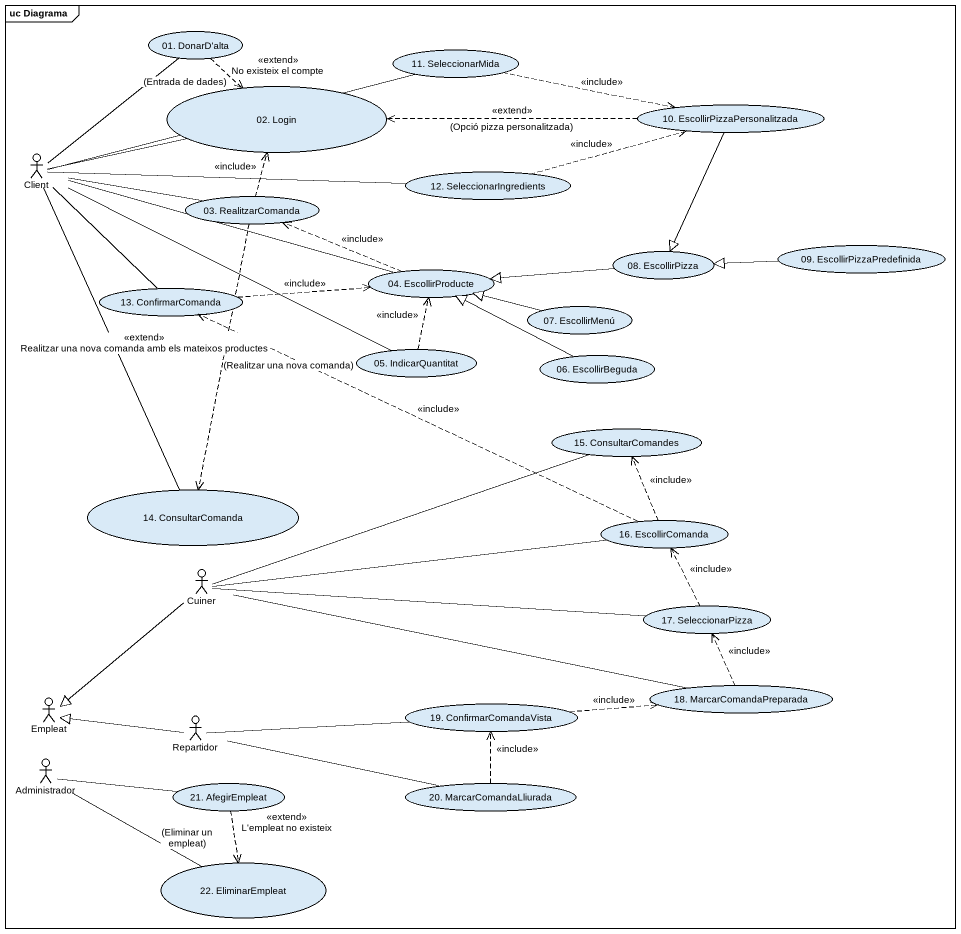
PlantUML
@startuml
mainframe uc Diagrama
usecase "01. DonarD'alta" as u01_DonarD_alta
usecase "11. SeleccionarMida" as u11_SeleccionarMida
usecase "02. Login" as u02_Login
usecase "10. EscollirPizzaPersonalitzada" as u10_EscollirPizzaPersonalitza
actor Client
usecase "03. RealitzarComanda" as u03_RealitzarComanda
usecase "12. SeleccionarIngredients" as u12_SeleccionarIngredients
usecase "04. EscollirProducte" as u04_EscollirProducte
usecase "08. EscollirPizza" as u08_EscollirPizza
usecase "09. EscollirPizzaPredefinida" as u09_EscollirPizzaPredefinida
usecase "13. ConfirmarComanda" as u13_ConfirmarComanda
usecase "07. EscollirMenú" as u07_EscollirMenú
usecase "05. IndicarQuantitat" as u05_IndicarQuantitat
usecase "06. EscollirBeguda" as u06_EscollirBeguda
usecase "15. ConsultarComandes" as u15_ConsultarComandes
usecase "14. ConsultarComanda" as u14_ConsultarComanda
usecase "16. EscollirComanda" as u16_EscollirComanda
actor Cuiner
usecase "17. SeleccionarPizza" as u17_SeleccionarPizza
actor Empleat
usecase "19. ConfirmarComandaVista" as u19_ConfirmarComandaVista
usecase "18. MarcarComandaPreparada" as u18_MarcarComandaPreparada
actor Repartidor
actor Administrador
usecase "21. AfegirEmpleat" as u21_AfegirEmpleat
usecase "20. MarcarComandaLliurada" as u20_MarcarComandaLliurada
usecase "22. EliminarEmpleat" as u22_EliminarEmpleat
u01_DonarD_alta ..> u02_Login : <<extend>> No existeix el compte\n(Entrada de dades)
u01_DonarD_alta -- Client
u11_SeleccionarMida .right.> u10_EscollirPizzaPersonalitza : <<include>>
u02_Login -left- Client
u10_EscollirPizzaPersonalitza .left.> u02_Login : <<extend>>\n(Opció pizza personalitzada)
u10_EscollirPizzaPersonalitza --|> u08_EscollirPizza
Client -right- u11_SeleccionarMida
Client -right- u12_SeleccionarIngredients
Client -right- u05_IndicarQuantitat
u03_RealitzarComanda .up.> u02_Login : <<include>>
u03_RealitzarComanda -left- Client
u03_RealitzarComanda ..> u14_ConsultarComanda : <<extend>> Realitzar una nova comanda amb els mateixos productes\n(Realitzar una nova comanda)
u12_SeleccionarIngredients .right.> u10_EscollirPizzaPersonalitza : <<include>>
u04_EscollirProducte -left- Client
u04_EscollirProducte .left.> u03_RealitzarComanda : <<include>>
u08_EscollirPizza -left-|> u04_EscollirProducte
u09_EscollirPizzaPredefinida -left-|> u08_EscollirPizza
u13_ConfirmarComanda -up- Client
u13_ConfirmarComanda .right.> u04_EscollirProducte : <<include>>
u07_EscollirMenú -left-|> u04_EscollirProducte
u05_IndicarQuantitat .up.> u04_EscollirProducte : <<include>>
u06_EscollirBeguda -left-|> u04_EscollirProducte
u15_ConsultarComandes -left- Cuiner
u14_ConsultarComanda -up- Client
u16_EscollirComanda .left.> u13_ConfirmarComanda : <<include>>
u16_EscollirComanda .up.> u15_ConsultarComandes : <<include>>
u16_EscollirComanda -left- Cuiner
Cuiner -right- u17_SeleccionarPizza
Cuiner --|> Empleat
Cuiner -right- u18_MarcarComandaPreparada
u17_SeleccionarPizza .up.> u16_EscollirComanda : <<include>>
u19_ConfirmarComandaVista .right.> u18_MarcarComandaPreparada : <<include>>
u19_ConfirmarComandaVista -left- Repartidor
u18_MarcarComandaPreparada .up.> u17_SeleccionarPizza : <<include>>
Repartidor -left-|> Empleat
Administrador -right- u21_AfegirEmpleat
Administrador -right- u22_EliminarEmpleat
u21_AfegirEmpleat ..> u22_EliminarEmpleat : <<extend>> L'empleat no existeix\n(Eliminar un empleat)
u20_MarcarComandaLliurada .up.> u19_ConfirmarComandaVista : <<include>>
u20_MarcarComandaLliurada -left- Repartidor
@enduml
